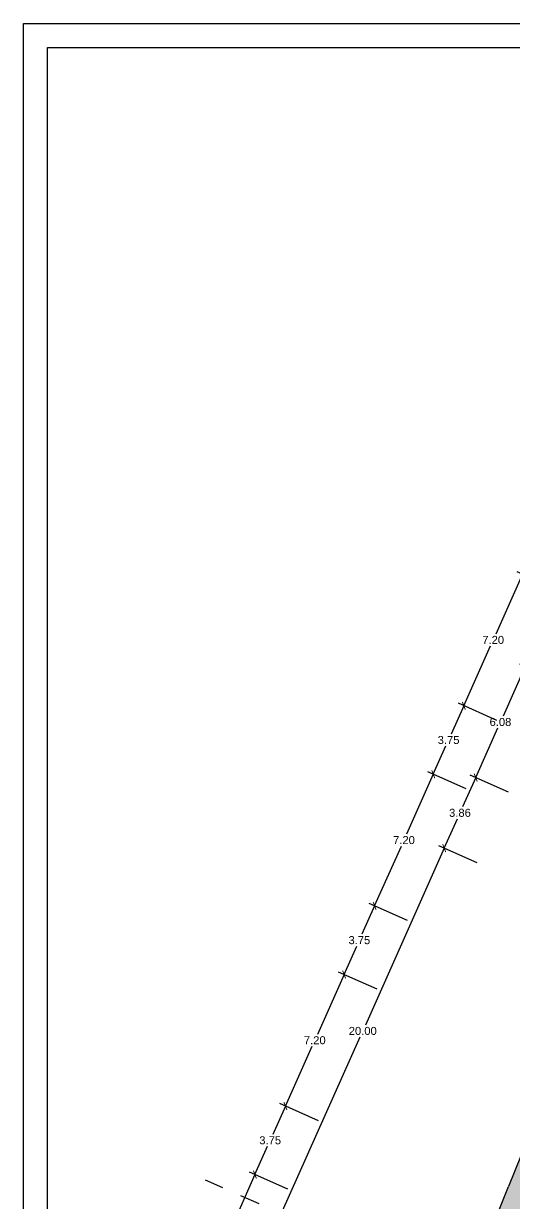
# Model space of a CAD drawing. Header units: millimetres. Extents: x 525387 to 527545, y 2235066 to 2235448.
# Drawn here: x 525509.8 to 525534.3, y 2235127.5 to 2235186.5 of the extents above; entities that cross this region are included whole.
import ezdxf

# ---------------------------------------------------------------- set-up
doc = ezdxf.new("R2010")
doc.units = ezdxf.units.MM
doc.linetypes.add('JIS_02_1.0', pattern=[2, 1, -1])
for name, color, linetype in [('auxiliar', 6, 'Continuous'), ('COTAS', 2, 'Continuous'), ('EJES', 1, 'Continuous')]:
    doc.layers.add(name, color=color, linetype=linetype)
doc.layers.add('jardin', color=72, linetype='Continuous', lineweight=5)
doc.styles.get("Standard").update_dxf_attribs({"font": 'arial.ttf'})
doc.dimstyles.get("Standard").update_dxf_attribs({"dimtxt": 0.4, "dimasz": 0.3, "dimexe": 0.3, "dimexo": 0.2, "dimgap": 0.09, "dimtad": 0, "dimtih": 1, "dimtoh": 1, "dimzin": 0, "dimdsep": 46, "dimtxsty": 'Standard', "dimblk": 'ARCHTICK', "dimcen": 0.09, "dimclrd": 2, "dimclre": 1, "dimadec": 0, "dimazin": 0, "dimtfac": 1, "dimtofl": 0, "dimtmove": 0, "dimatfit": 3, "dimldrblk": 'ARCHTICK', "dimfxl": 1, "dimtolj": 1, "dimtzin": 0, "dimarcsym": 0})

# ---------------------------------------------------------------- blocks, each defined once
blk = doc.blocks.new('_ArchTick')
at = {"color": 0, "linetype": 'ByBlock', "lineweight": 0, "const_width": 0.15}
blk.add_lwpolyline([(-0.5, -0.5), (0.5, 0.5)], dxfattribs=at)
blk = doc.blocks.new('*D76')
at = {"layer": 'COTAS', "color": 2, "lineweight": -2, "transparency": 16777216}
for p, q in [((525521.337, 2235128.971), (525518.245, 2235122.027)), ((525514.89, 2235114.493), (525517.983, 2235121.438))]:
    blk.add_line(p, q, dxfattribs=at)
at = {"layer": 'COTAS', "color": 1, "lineweight": -2, "transparency": 16777216}
for p, q in [((525522.981, 2235128.239), (525521.062, 2235129.093)), ((525516.535, 2235113.761), (525514.616, 2235114.615))]:
    blk.add_line(p, q, dxfattribs=at)
at = {"layer": 'Defpoints', "color": 0, "transparency": 16777216}
for p in [(525521.337, 2235128.971), (525523.164, 2235128.158), (525516.718, 2235113.68)]:
    blk.add_point(p, dxfattribs=at)
at = {"layer": 'COTAS', "color": 2, "lineweight": -2, "transparency": 16777216, "xscale": 0.3, "yscale": 0.3, "zscale": 0.3}
for p, rotation in [((525521.337, 2235128.971), 65.99999999450807), ((525514.89, 2235114.493), 245.9999999945081)]:
    blk.add_blockref('_ArchTick', p, dxfattribs=dict(at, rotation=rotation))
at = {"layer": 'COTAS', "color": 0, "transparency": 16777216, "insert": (525518.114, 2235121.732), "char_height": 0.4, "attachment_point": 5}
blk.add_mtext('\\A1;15.85', dxfattribs=at)
blk = doc.blocks.new('*D77')
at = {"layer": 'COTAS', "color": 2, "lineweight": -2, "transparency": 16777216}
for p, q in [((525522.86, 2235132.394), (525522.23, 2235130.977)), ((525521.337, 2235128.971), (525521.967, 2235130.388))]:
    blk.add_line(p, q, dxfattribs=at)
at = {"layer": 'COTAS', "color": 1, "lineweight": -2, "transparency": 16777216}
for p, q in [((525524.505, 2235131.662), (525522.586, 2235132.516)), ((525522.981, 2235128.239), (525521.062, 2235129.093))]:
    blk.add_line(p, q, dxfattribs=at)
at = {"layer": 'Defpoints', "color": 0, "transparency": 16777216}
for p in [(525522.86, 2235132.394), (525524.688, 2235131.581), (525523.164, 2235128.158)]:
    blk.add_point(p, dxfattribs=at)
at = {"layer": 'COTAS', "color": 2, "lineweight": -2, "transparency": 16777216, "xscale": 0.3, "yscale": 0.3, "zscale": 0.3}
for p, rotation in [((525522.86, 2235132.394), 65.99999997139258), ((525521.337, 2235128.971), 245.9999999713926)]:
    blk.add_blockref('_ArchTick', p, dxfattribs=dict(at, rotation=rotation))
at = {"layer": 'COTAS', "color": 0, "transparency": 16777216, "insert": (525522.099, 2235130.683), "char_height": 0.4, "attachment_point": 5}
blk.add_mtext('\\A1;3.75', dxfattribs=at)
blk = doc.blocks.new('*D78')
at = {"layer": 'COTAS', "color": 2, "lineweight": -2, "transparency": 16777216}
for p, q in [((525525.789, 2235138.972), (525524.456, 2235135.977)), ((525522.86, 2235132.394), (525524.194, 2235135.389))]:
    blk.add_line(p, q, dxfattribs=at)
at = {"layer": 'COTAS', "color": 1, "lineweight": -2, "transparency": 16777216}
for p, q in [((525527.433, 2235138.24), (525525.515, 2235139.094)), ((525524.505, 2235131.662), (525522.586, 2235132.516))]:
    blk.add_line(p, q, dxfattribs=at)
at = {"layer": 'Defpoints', "color": 0, "transparency": 16777216}
for p in [(525525.789, 2235138.972), (525527.616, 2235138.158), (525524.688, 2235131.581)]:
    blk.add_point(p, dxfattribs=at)
at = {"layer": 'COTAS', "color": 2, "lineweight": -2, "transparency": 16777216, "xscale": 0.3, "yscale": 0.3, "zscale": 0.3}
for p, rotation in [((525525.789, 2235138.972), 65.99999999405956), ((525522.86, 2235132.394), 245.9999999940596)]:
    blk.add_blockref('_ArchTick', p, dxfattribs=dict(at, rotation=rotation))
at = {"layer": 'COTAS', "color": 0, "transparency": 16777216, "insert": (525524.325, 2235135.683), "char_height": 0.4, "attachment_point": 5}
blk.add_mtext('\\A1;7.20', dxfattribs=at)
blk = doc.blocks.new('*D79')
at = {"layer": 'COTAS', "color": 2, "lineweight": -2, "transparency": 16777216}
for p, q in [((525527.314, 2235142.398), (525526.683, 2235140.979)), ((525525.789, 2235138.972), (525526.421, 2235140.39))]:
    blk.add_line(p, q, dxfattribs=at)
at = {"layer": 'COTAS', "color": 1, "lineweight": -2, "transparency": 16777216}
for p, q in [((525528.959, 2235141.665), (525527.04, 2235142.52)), ((525527.433, 2235138.24), (525525.515, 2235139.094))]:
    blk.add_line(p, q, dxfattribs=at)
at = {"layer": 'Defpoints', "color": 0, "transparency": 16777216}
for p in [(525527.314, 2235142.398), (525529.141, 2235141.584), (525527.616, 2235138.158)]:
    blk.add_point(p, dxfattribs=at)
at = {"layer": 'COTAS', "color": 2, "lineweight": -2, "transparency": 16777216, "xscale": 0.3, "yscale": 0.3, "zscale": 0.3}
for p, rotation in [((525527.314, 2235142.398), 65.99999999488455), ((525525.789, 2235138.972), 245.9999999948845)]:
    blk.add_blockref('_ArchTick', p, dxfattribs=dict(at, rotation=rotation))
at = {"layer": 'COTAS', "color": 0, "transparency": 16777216, "insert": (525526.552, 2235140.685), "char_height": 0.4, "attachment_point": 5}
blk.add_mtext('\\A1;3.75', dxfattribs=at)
blk = doc.blocks.new('*D80')
at = {"layer": 'COTAS', "color": 2, "lineweight": -2, "transparency": 16777216}
for p, q in [((525530.243, 2235148.975), (525528.91, 2235145.981)), ((525527.314, 2235142.398), (525528.648, 2235145.392))]:
    blk.add_line(p, q, dxfattribs=at)
at = {"layer": 'COTAS', "color": 1, "lineweight": -2, "transparency": 16777216}
for p, q in [((525531.887, 2235148.243), (525529.969, 2235149.097)), ((525528.959, 2235141.665), (525527.04, 2235142.52))]:
    blk.add_line(p, q, dxfattribs=at)
at = {"layer": 'Defpoints', "color": 0, "transparency": 16777216}
for p in [(525530.243, 2235148.975), (525532.07, 2235148.162), (525529.141, 2235141.584)]:
    blk.add_point(p, dxfattribs=at)
at = {"layer": 'COTAS', "color": 2, "lineweight": -2, "transparency": 16777216, "xscale": 0.3, "yscale": 0.3, "zscale": 0.3}
for p, rotation in [((525530.243, 2235148.975), 65.99999999472045), ((525527.314, 2235142.398), 245.9999999947204)]:
    blk.add_blockref('_ArchTick', p, dxfattribs=dict(at, rotation=rotation))
at = {"layer": 'COTAS', "color": 0, "transparency": 16777216, "insert": (525528.779, 2235145.686), "char_height": 0.4, "attachment_point": 5}
blk.add_mtext('\\A1;7.20', dxfattribs=at)
blk = doc.blocks.new('*D81')
at = {"layer": 'COTAS', "color": 2, "lineweight": -2, "transparency": 16777216}
for p, q in [((525531.768, 2235152.401), (525531.136, 2235150.982)), ((525530.243, 2235148.975), (525530.874, 2235150.394))]:
    blk.add_line(p, q, dxfattribs=at)
at = {"layer": 'COTAS', "color": 1, "lineweight": -2, "transparency": 16777216}
for p, q in [((525533.412, 2235151.669), (525531.494, 2235152.523)), ((525531.887, 2235148.243), (525529.969, 2235149.097))]:
    blk.add_line(p, q, dxfattribs=at)
at = {"layer": 'Defpoints', "color": 0, "transparency": 16777216}
for p in [(525531.768, 2235152.401), (525533.595, 2235151.587), (525532.07, 2235148.162)]:
    blk.add_point(p, dxfattribs=at)
at = {"layer": 'COTAS', "color": 2, "lineweight": -2, "transparency": 16777216, "xscale": 0.3, "yscale": 0.3, "zscale": 0.3}
for p, rotation in [((525531.768, 2235152.401), 65.99999999532317), ((525530.243, 2235148.975), 245.9999999953232)]:
    blk.add_blockref('_ArchTick', p, dxfattribs=dict(at, rotation=rotation))
at = {"layer": 'COTAS', "color": 0, "transparency": 16777216, "insert": (525531.005, 2235150.688), "char_height": 0.4, "attachment_point": 5}
blk.add_mtext('\\A1;3.75', dxfattribs=at)
blk = doc.blocks.new('*D82')
at = {"layer": 'COTAS', "color": 2, "lineweight": -2, "transparency": 16777216}
for p, q in [((525534.696, 2235158.978), (525533.363, 2235155.984)), ((525531.768, 2235152.401), (525533.101, 2235155.395))]:
    blk.add_line(p, q, dxfattribs=at)
at = {"layer": 'COTAS', "color": 1, "lineweight": -2, "transparency": 16777216}
for p, q in [((525536.341, 2235158.246), (525534.422, 2235159.1)), ((525533.412, 2235151.669), (525531.494, 2235152.523))]:
    blk.add_line(p, q, dxfattribs=at)
at = {"layer": 'Defpoints', "color": 0, "transparency": 16777216}
for p in [(525534.696, 2235158.978), (525536.524, 2235158.165), (525533.595, 2235151.587)]:
    blk.add_point(p, dxfattribs=at)
at = {"layer": 'COTAS', "color": 2, "lineweight": -2, "transparency": 16777216, "xscale": 0.3, "yscale": 0.3, "zscale": 0.3}
for p, rotation in [((525534.696, 2235158.978), 65.99999999490588), ((525531.768, 2235152.401), 245.9999999949059)]:
    blk.add_blockref('_ArchTick', p, dxfattribs=dict(at, rotation=rotation))
at = {"layer": 'COTAS', "color": 0, "transparency": 16777216, "insert": (525533.232, 2235155.69), "char_height": 0.4, "attachment_point": 5}
blk.add_mtext('\\A1;7.20', dxfattribs=at)
blk = doc.blocks.new('*D88')
at = {"layer": 'COTAS', "color": 2, "lineweight": -2, "transparency": 16777216}
for p, q in [((525530.789, 2235145.284), (525526.852, 2235136.443)), ((525522.654, 2235127.013), (525526.59, 2235135.854))]:
    blk.add_line(p, q, dxfattribs=at)
at = {"layer": 'COTAS', "color": 1, "lineweight": -2, "transparency": 16777216}
for p, q in [((525532.433, 2235144.552), (525530.515, 2235145.406)), ((525524.298, 2235126.281), (525522.38, 2235127.135))]:
    blk.add_line(p, q, dxfattribs=at)
at = {"layer": 'Defpoints', "color": 0, "transparency": 16777216}
for p in [(525530.789, 2235145.284), (525532.616, 2235144.47), (525524.481, 2235126.199)]:
    blk.add_point(p, dxfattribs=at)
at = {"layer": 'COTAS', "color": 2, "lineweight": -2, "transparency": 16777216, "xscale": 0.3, "yscale": 0.3, "zscale": 0.3}
for p, rotation in [((525530.789, 2235145.284), 65.99999999437357), ((525522.654, 2235127.013), 245.9999999943736)]:
    blk.add_blockref('_ArchTick', p, dxfattribs=dict(at, rotation=rotation))
at = {"layer": 'COTAS', "color": 0, "transparency": 16777216, "insert": (525526.721, 2235136.148), "char_height": 0.4, "attachment_point": 5}
blk.add_mtext('\\A1;20.00', dxfattribs=at)
blk = doc.blocks.new('*D89')
at = {"layer": 'COTAS', "color": 2, "lineweight": -2, "transparency": 16777216}
for p, q in [((525532.359, 2235148.812), (525531.705, 2235147.342)), ((525530.789, 2235145.284), (525531.443, 2235146.753))]:
    blk.add_line(p, q, dxfattribs=at)
at = {"layer": 'COTAS', "color": 1, "lineweight": -2, "transparency": 16777216}
for p, q in [((525534.004, 2235148.079), (525532.085, 2235148.934)), ((525532.433, 2235144.552), (525530.515, 2235145.406))]:
    blk.add_line(p, q, dxfattribs=at)
at = {"layer": 'Defpoints', "color": 0, "transparency": 16777216}
for p in [(525532.359, 2235148.812), (525534.186, 2235147.998), (525532.616, 2235144.47)]:
    blk.add_point(p, dxfattribs=at)
at = {"layer": 'COTAS', "color": 2, "lineweight": -2, "transparency": 16777216, "xscale": 0.3, "yscale": 0.3, "zscale": 0.3}
for p, rotation in [((525532.359, 2235148.812), 65.99999999373988), ((525530.789, 2235145.284), 245.9999999937399)]:
    blk.add_blockref('_ArchTick', p, dxfattribs=dict(at, rotation=rotation))
at = {"layer": 'COTAS', "color": 0, "transparency": 16777216, "insert": (525531.574, 2235147.048), "char_height": 0.4, "attachment_point": 5}
blk.add_mtext('\\A1;3.86', dxfattribs=at)
blk = doc.blocks.new('*D90')
at = {"layer": 'COTAS', "color": 1, "lineweight": -2, "transparency": 16777216}
for p, q in [((525536.475, 2235153.63), (525534.556, 2235154.484)), ((525534.004, 2235148.079), (525532.085, 2235148.934))]:
    blk.add_line(p, q, dxfattribs=at)
at = {"layer": 'COTAS', "color": 2, "lineweight": -2, "transparency": 16777216}
for p, q in [((525534.83, 2235154.362), (525533.726, 2235151.881)), ((525532.359, 2235148.812), (525533.464, 2235151.293))]:
    blk.add_line(p, q, dxfattribs=at)
at = {"layer": 'Defpoints', "color": 0, "transparency": 16777216}
for p in [(525534.83, 2235154.362), (525536.658, 2235153.548), (525534.186, 2235147.998)]:
    blk.add_point(p, dxfattribs=at)
at = {"layer": 'COTAS', "color": 2, "lineweight": -2, "transparency": 16777216, "xscale": 0.3, "yscale": 0.3, "zscale": 0.3}
for p, rotation in [((525534.83, 2235154.362), 65.99999999470373), ((525532.359, 2235148.812), 245.9999999947037)]:
    blk.add_blockref('_ArchTick', p, dxfattribs=dict(at, rotation=rotation))
at = {"layer": 'COTAS', "color": 0, "transparency": 16777216, "insert": (525533.595, 2235151.587), "char_height": 0.4, "attachment_point": 5}
blk.add_mtext('\\A1;6.08', dxfattribs=at)

msp = doc.modelspace()

# ---------------------------------------------------------------- hatches: boundary and pattern name
at = {"layer": 'jardin'}
h = msp.add_hatch(dxfattribs=at)
h.set_pattern_fill('GRASS', color=72, scale=0.025)
h.set_pattern_definition([(90, (194.1935, -170.2468), (-0.449012806, 0.449012806), [0.1190625, -0.778963112]), (45, (194.1935, -170.2468), (-0.44901280605, 0.44901280605), [0.1190625, -0.5159375]), (135, (194.1935, -170.2468), (-0.44901280605, -0.44901280605), [0.1190625, -0.5159375])])
edge = h.paths.add_edge_path()
edge.add_line((525533.572, 2235116.835), (525533.9, 2235117.647))
edge.add_line((525533.9, 2235117.647), (525531.906, 2235118.452))
edge.add_line((525531.906, 2235118.452), (525534.154, 2235124.015))
edge.add_line((525534.154, 2235124.015), (525536.194, 2235123.191))
edge.add_line((525536.194, 2235123.191), (525536.563, 2235124.105))
edge.add_line((525536.563, 2235124.105), (525545.166, 2235120.747))
edge.add_line((525545.166, 2235120.747), (525547.35, 2235126.748))
edge.add_line((525547.35, 2235126.748), (525544.731, 2235124.94))
edge.add_line((525544.731, 2235124.94), (525543.278, 2235124.564))
edge.add_line((525543.278, 2235124.564), (525541.149, 2235125.015))
edge.add_line((525541.149, 2235125.015), (525539.94, 2235125.668))
edge.add_line((525539.94, 2235125.668), (525538.211, 2235127.925))
edge.add_line((525538.211, 2235127.925), (525537.374, 2235129.48))
edge.add_line((525537.374, 2235129.48), (525537.829, 2235130.967))
edge.add_line((525537.829, 2235130.967), (525538.562, 2235132.88))
edge.add_line((525538.562, 2235132.88), (525539.683, 2235133.683))
edge.add_line((525539.683, 2235133.683), (525542.158, 2235133.453))
edge.add_line((525542.158, 2235133.453), (525543.063, 2235133.323))
edge.add_line((525543.063, 2235133.323), (525544.238, 2235133.47))
edge.add_line((525544.238, 2235133.47), (525545.239, 2235132.863))
edge.add_line((525545.239, 2235132.863), (525545.4, 2235132.515))
edge.add_line((525545.4, 2235132.515), (525546.351, 2235132.293))
edge.add_line((525546.351, 2235132.293), (525547.6, 2235131.642))
edge.add_line((525547.6, 2235131.642), (525548.504, 2235129.921))
edge.add_line((525548.504, 2235129.921), (525549.449, 2235132.519))
edge.add_line((525549.449, 2235132.519), (525547.034, 2235134.148))
edge.add_arc((525553.401, 2235142.034), 10.135, 170.28447, 231.08366, ccw=False)
edge.add_line((525543.411, 2235143.745), (525550.021, 2235160.17))
edge.add_arc((525555.83, 2235157.681), 6.32, 80.38193, 156.80092, ccw=False)
edge.add_line((525556.886, 2235163.912), (525568.066, 2235162.234))
edge.add_line((525568.066, 2235162.234), (525571.101, 2235160.371))
edge.add_line((525571.101, 2235160.371), (525574.61, 2235161.208))
edge.add_line((525574.61, 2235161.208), (525591.977, 2235158.205))
edge.add_line((525591.977, 2235158.205), (525597.576, 2235155.769))
edge.add_line((525597.576, 2235155.769), (525606.918, 2235148.962))
edge.add_line((525606.918, 2235148.962), (525607.48, 2235148.438))
edge.add_line((525607.48, 2235148.438), (525607.731, 2235148.81))
edge.add_line((525607.731, 2235148.81), (525605.017, 2235151.256))
edge.add_line((525605.017, 2235151.256), (525606.157, 2235160.241))
edge.add_line((525606.157, 2235160.241), (525587.956, 2235162.551))
edge.add_line((525587.956, 2235162.551), (525576.383, 2235164.02))
edge.add_line((525576.383, 2235164.02), (525549.933, 2235167.989))
edge.add_line((525549.933, 2235167.989), (525525.945, 2235108.378))
edge.add_line((525525.945, 2235108.378), (525533.227, 2235106.904))
edge.add_arc((525533.827, 2235117.432), 10.545, 266.73538, 327.7677)
edge.add_arc((525538.862, 2235116.27), 5.917, 311.04114, 382.05613)
edge.add_line((525544.346, 2235118.492), (525544.756, 2235119.619))
edge.add_line((525544.756, 2235119.619), (525540.306, 2235121.356))
edge.add_line((525540.306, 2235121.356), (525538.118, 2235115.942))
edge.add_line((525538.118, 2235115.942), (525535.221, 2235117.113))
edge.add_line((525535.221, 2235117.113), (525534.921, 2235116.371))
edge.add_line((525534.921, 2235116.371), (525534.185, 2235116.058))
edge.add_arc((525532.324, 2235115.206), 2.047, -100.10782, 24.6049, ccw=False)
edge.add_line((525531.965, 2235113.191), (525531.564, 2235112.198))
edge.add_arc((525530.709, 2235111.218), 1.3, -272.91788, 48.91788, ccw=False)
edge.add_line((525530.775, 2235112.516), (525531.177, 2235113.51))
edge.add_arc((525532.322, 2235115.21), 2.05, 52.4373, 236.03483, ccw=False)
h.paths.add_polyline_path([(525537.138, 2235126.862), (525536.482, 2235125.239), (525534.906, 2235125.876), (525535.561, 2235127.498)], flags=16)

# ---------------------------------------------------------------- linework, layer by layer
at = {"layer": 'auxiliar', "color": 94}
for p in [(525537.367, 2235136.761), (525525.946, 2235108.38)]:
    msp.add_line(p, (525533.991, 2235128.373), dxfattribs=at)
at = {"layer": 'auxiliar', "color": 1, "linetype": 'Continuous'}
for points in [[(525509.79, 2235186.492), (525689.79, 2235186.492), (525689.79, 2235066.492), (525509.79, 2235066.492)], [(525510.99, 2235185.292), (525688.59, 2235185.292), (525688.59, 2235067.692), (525510.99, 2235067.692)]]:
    msp.add_lwpolyline(points, close=True, dxfattribs=at)
at = {"layer": 'EJES', "linetype": 'JIS_02_1.0'}
msp.add_line((525563.578, 2235108.792), (525518.873, 2235128.696), dxfattribs=at)

# ---------------------------------------------------------------- dimensions: what is measured, and where the dimension line sits
at = {"layer": 'COTAS'}
for p1, p2, picture, middle in [((525533.595, 2235151.587), (525536.524, 2235158.165), '*D82', (525533.232, 2235155.69)), ((525534.186, 2235147.998), (525536.658, 2235153.548), '*D90', (525533.595, 2235151.587)), ((525532.07, 2235148.162), (525533.595, 2235151.587), '*D81', (525531.005, 2235150.688)), ((525529.141, 2235141.584), (525532.07, 2235148.162), '*D80', (525528.779, 2235145.686)), ((525532.616, 2235144.47), (525534.186, 2235147.998), '*D89', (525531.574, 2235147.048)), ((525524.481, 2235126.199), (525532.616, 2235144.47), '*D88', (525526.721, 2235136.148)), ((525527.616, 2235138.158), (525529.141, 2235141.584), '*D79', (525526.552, 2235140.685)), ((525524.688, 2235131.581), (525527.616, 2235138.158), '*D78', (525524.325, 2235135.683)), ((525523.164, 2235128.158), (525524.688, 2235131.581), '*D77', (525522.099, 2235130.683)), ((525516.718, 2235113.68), (525523.164, 2235128.158), '*D76', (525518.114, 2235121.732))]:
    dim = msp.add_aligned_dim(p1=p1, p2=p2, distance=2, dimstyle='Standard', dxfattribs=at)
    dim.commit()
    dim.dimension.update_dxf_attribs({"geometry": picture, "text_midpoint": middle})

doc.saveas('drawing.dxf')
